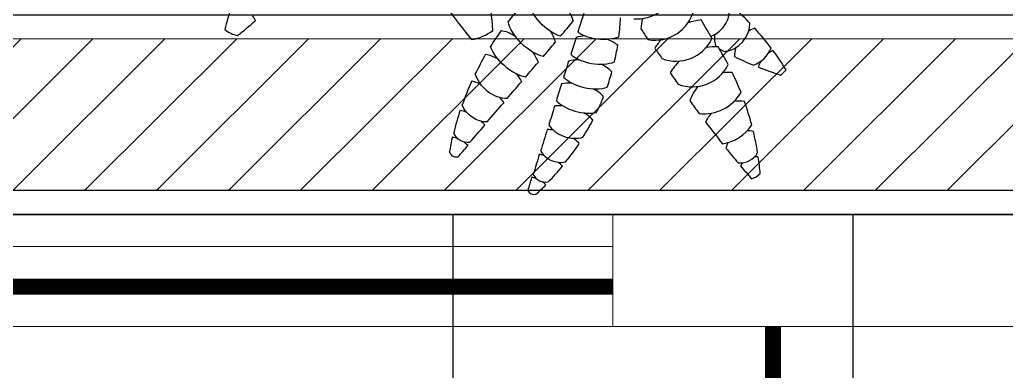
# Model space of a CAD drawing. Header units: millimetres. Extents: x -343543 to 400519, y -115663 to 104219.
# Drawn here: x -241014 to -240398, y 14492 to 14712 of the extents above; entities that cross this region are included whole.
import ezdxf
from ezdxf.xclip import XClip

# ---------------------------------------------------------------- set-up
doc = ezdxf.new("R2010")
doc.units = ezdxf.units.MM
doc.header["$XCLIPFRAME"] = 0
doc.linetypes.add("$0$02'TUONG Xay$0$HIDDEN", pattern=[0.375, 0.25, -0.125])
doc.linetypes.add('XREF MAT BANG TUONG XAY$0$CENTER', pattern=[50.8, 31.75, -6.35, 6.35, -6.35])
doc.layers.get('0').update_dxf_attribs({"color": 231, "lineweight": 0})
for name, color, linetype, lineweight in [('A-CLNG', 157, 'Continuous', 25), ('A-FLOR-PRTN', 161, 'Continuous', 9), ('A-OPEN', 20, 'Continuous', 9), ('A-PATT', 252, 'Continuous', 9), ('A-SYMBOLS', 10, 'Continuous', 13), ('fix lighting', 2, 'Continuous', 5), ('XREF MAT BANG TUONG XAY$0$01.Xref _MB T1$0$A-WALL-INT', 8, 'Continuous', 9), ('XREF MAT BANG TUONG XAY$0$A-FINE', 8, 'Continuous', 25), ('XREF MAT BANG TUONG XAY$0$A-GRID', 8, 'XREF MAT BANG TUONG XAY$0$CENTER', 15), ('XREF MAT BANG TUONG XAY$0$A-WALL-INT', 8, 'Continuous', 9)]:
    doc.layers.add(name, color=color, linetype=linetype, lineweight=lineweight)
doc.layers.add('fix lightting red', color=1, linetype='Continuous', lineweight=5, true_color=0xff0000)
for name, color, linetype in [('XREF MAT BANG NOI THAT$0$FF-Plants', 8, 'Continuous'), ('XREF MAT BANG TUONG XAY$0$A-FNSH', 8, 'Continuous'), ('XREF MAT BANG TUONG XAY$0$A-FURN', 8, 'Continuous'), ('XREF MAT BANG TUONG XAY$0$A-PATT', 8, 'Continuous')]:
    doc.layers.add(name, color=color, linetype=linetype)

# ---------------------------------------------------------------- blocks, each defined once
blk = doc.blocks.new('XREF MAT BANG TUONG XAY$0$00.xref_IKIGAI_Truc')
at = {"layer": 'XREF MAT BANG TUONG XAY$0$A-GRID', "color": 8, "ltscale": 20}
blk.add_lwpolyline([(-2907.53, 14700), (42750, 14700)], dxfattribs=at)
blk = doc.blocks.new('XREF MAT BANG TUONG XAY$0$xref_IKIGAI_Cot')
at = {"layer": 'XREF MAT BANG TUONG XAY$0$A-GRID', "color": 8, "ltscale": 20}
blk.add_lwpolyline([(-2907.53, 14700), (42750, 14700)], dxfattribs=at)
blk = doc.blocks.new('*U244')
at = {"layer": 'XREF MAT BANG TUONG XAY$0$A-PATT'}
h = blk.add_hatch(dxfattribs=at)
h.set_pattern_fill('ANSI31', color=8, scale=10)
h.set_pattern_definition([(45, (42836.782, -11178.564), (-22.45064, 22.45064), [])])
h.paths.add_polyline_path([(-38.7, 47.5), (7351.29, 47.5), (7351.29, -47.5), (-38.7, -47.5)])
at = {"layer": 'XREF MAT BANG TUONG XAY$0$A-WALL-INT', "color": 8}
blk.add_lwpolyline([(-38.7, 47.5), (7351.29, 47.5), (7351.29, -47.5), (-38.7, -47.5)], close=True, dxfattribs=at)
blk = doc.blocks.new('XREF MAT BANG NOI THAT$0$YLD.Studio-03-28')
at = {"layer": 'XREF MAT BANG NOI THAT$0$FF-Plants', "color": 8}
for centre, major_axis, ratio, start_param, end_param in [((126.93, 295.28), (154.05, 93.06), 1, 2.093129, 2.150944), ((-28.11, 370.05), (12.47, 1.38), 1, 1.147291, 1.658613), ((-720.71, 297.44), (696.05, 87.86), 1, -0.019775, -0.004764), ((126.93, 295.28), (179.26, 16.06), 1, 2.620889, 2.695191), ((-30.78, 359.39), (11.92, 3.92), 1, 0.563286, 1.731811), ((-28.13, 380.65), (7.38, 7.38), 1, 3.163446, 3.394357), ((-28.13, 380.65), (7.38, 7.38), 1, 4.211477, 4.434646), ((-720.71, 297.44), (-27.98, 701.02), 1, -1.525383, -1.508416), ((-31.22, 367.37), (9.85, 9.85), 1, 3.076455, 3.363905), ((126.93, 295.28), (161.17, 80.1), 1, 2.34786, 2.432422), ((-32.66, 330.92), (24.34, 7.22), 1, 0.822084, 1.709786), ((-31.22, 367.37), (9.85, 9.85), 1, 4.411154, 4.681391), ((-720.71, 297.44), (216.65, 667.29), 1, -1.201138, -1.176629), ((-31.83, 357.06), (23.56, 1.4), 1, 3.924663, 4.201909), ((97.05, 330.83), (176.44, 17.96), 1, 3.00218, 3.084607), ((-74.88, 320.05), (12.94, 12.94), 1, 0.82062, 1.078808), ((-251.37, 199.89), (-213.13, 68.28), 1, 4.051837, 4.11859), ((126.93, 295.28), (107.29, 144.5), 1, 1.995112, 2.070246), ((-37.22, 309.64), (25.59, 7.36), 1, 0.581757, 1.74589), ((-31.83, 357.06), (22.43, 7.35), 1, 4.620625, 4.910204), ((-720.71, 297.44), (-15.94, 701.4), 1, -1.561174, -1.547304), ((-77.5, 341.06), (12.94, 12.94), 1, 3.782735, 3.970709), ((-69.5, 305.96), (17.74, 4.46), 1, 1.070558, 1.93711), ((97.05, 330.83), (174.08, 33.9), 1, 3.005163, 3.095157), ((-77.5, 341.06), (12.94, 12.94), 1, 4.331164, 4.559334), ((-251.37, 199.89), (198.1, 104.13), 1, 0.044622, 0.102098), ((-39.65, 292.82), (24.2, 6.68), 1, 0.349234, 1.81552), ((126.93, 295.28), (127.26, 127.26), 1, 2.248166, 2.319436), ((-35.33, 339.62), (17.75, 17.75), 1, 3.237126, 3.475194), ((-35.33, 339.62), (24.87, 3.43), 1, -1.440259, -1.02539), ((113.3, 163.34), (-5.54, 152.77), 1, 0.097095, 0.15366), ((90.56, 310.2), (4.65, 2.84), 0.874189, -0.631907, 0.605204), ((-62.76, 290.25), (17.63, 4.89), 1, 0.843157, 2.259346), ((-73.48, 322.67), (12.94, 12.94), 1, 4.614517, 4.925034), ((111.07, 162.3), (-108.1, 108.1), 1, -0.487515, -0.393227), ((64.36, 297.58), (-7.76, 9.92), 0.800189, 3.860592, 5.342894), ((112.08, 162.81), (-49.51, 144.63), 1, -0.132709, -0.045878), ((78.73, 305.04), (-7.5, 12.73), 0.490947, 0.941091, 1.224771), ((78.73, 305.04), (-8.66, 1.18), 0.959793, 3.11439, 4.439794), ((90.56, 310.2), (-4.8, 8.15), 0.490947, 0.894952, 1.248419), ((-3506.28, 4685.53), (4396.41, 3576.45), 1, -1.566496, -1.564955), ((-73.48, 322.67), (12.94, 12.94), 1, 3.653835, 3.878467), ((-251.37, 199.89), (-106.67, 196.75), 1, 4.695684, 4.712949), ((-40.21, 273.86), (24.18, 6.74), 1, 0.34663, 1.812916), ((-720.71, 297.44), (4.17, 701.56), 1, -1.563026, -1.550692), ((64.36, 297.58), (-9.68, 14.44), 0.490947, 0.847911, 1.176828), ((-3507.5, 4685.01), (-3612.43, 4366.89), 1, 3.135264, 3.137574), ((90.56, 310.2), (-4.8, 8.15), 0.490947, 1.706256, 2.018765), ((97.05, 330.83), (-24.91, 175.59), 1, 1.600203, 1.670446), ((-57.01, 276.13), (17.51, 5.3), 1, 1.041301, 2.442574), ((-69.5, 305.96), (18.03, 3.11), 1, -0.858259, -0.431968), ((-33.47, 327.58), (-31.96, 4.13), 1, 1.051212, 1.280295), ((-33.47, 327.58), (30.91, 9.1), 1, 4.595233, 4.887164), ((110.16, 161.69), (-108.1, 108.1), 1, -0.371224, -0.289813), ((49.87, 288.97), (-10.5, 13.85), 0.490947, 0.705769, 1.183947), ((49.87, 288.97), (-9.31, 11.6), 0.671515, 3.780069, 5.510321), ((78.73, 305.04), (-7.5, 12.73), 0.490947, 1.899231, 2.110255), ((126.37, 276.32), (160.28, 81.86), 1, 2.561375, 2.637785), ((110.16, 161.69), (140.84, 59.44), 1, 1.700812, 1.771763), ((36.77, 280.2), (-11.29, 13.22), 0.490947, 3.820292, 5.530953), ((-3508.52, 4684.49), (-3637.95, 4345.65), 1, 3.126715, 3.12923), ((-721.27, 278.48), (6.11, 701.55), 1, -1.559332, -1.54792), ((110.16, 161.69), (-135.48, 70.83), 1, -0.447445, -0.381296), ((24.2, 270.68), (-12.04, 12.54), 0.490947, 3.745574, 5.607066), ((36.77, 280.2), (-11.29, 13.22), 0.490947, 0.612122, 1.183947), ((64.36, 297.58), (-9.68, 14.44), 0.490947, 1.965112, 2.204238), ((-34.83, 318.83), (38.3, 15.42), 1, 3.860214, 4.06393), ((-36.53, 255.61), (24.13, 6.93), 1, 0.525946, 2.02247), ((-34.83, 318.83), (39.33, 12.58), 1, 4.615045, 4.778236), ((24.2, 270.68), (-12.04, 12.54), 0.490947, 0.587277, 1.183947), ((49.87, 288.97), (-10.5, 13.85), 0.490947, 1.989445, 2.346129), ((-3509.43, 4683.88), (4426, 3539.76), 1, -1.56581, -1.563625), ((-720.63, 285.06), (47.67, 699.96), 1, -1.530529, -1.51896), ((110.16, 161.69), (122.85, 90.99), 1, 1.683103, 1.75189), ((12.21, 260.44), (-12.75, 11.82), 0.490947, 3.756496, 5.600887), ((-3509.43, 4683.88), (-3727.07, 4269.46), 1, 3.100959, 3.102883), ((-34.53, 238.25), (24.11, 6.98), 1, 0.623023, 1.976347), ((-39.57, 280.44), (17.75, 17.75), 1, 4.607864, 4.865684), ((12.21, 260.44), (-12.75, 11.82), 0.490947, 0.644013, 1.183947), ((36.77, 280.2), (-11.29, 13.22), 0.490947, 1.989445, 2.434591), ((1735.19, -5818.21), (6085.55, 1618.54), 1, 1.570168, 1.571709), ((110.16, 161.69), (137.81, 66.16), 1, 1.97756, 2.055063), ((0.84, 249.53), (-13.41, 11.06), 0.490947, 3.843286, 5.522008), ((24.2, 270.68), (-12.04, 12.54), 0.490947, 1.989445, 2.449387), ((-3509.43, 4683.88), (4624.03, 3276.85), 1, -1.51289, -1.511066), ((1732.81, -5819.56), (6080.13, 1638.78), 1, 1.570977, 1.573492), ((1733.93, -5818.97), (6080.08, 1638.94), 1, 1.568463, 1.570774), ((-0.63, 379.26), (142.85, 91.9), 1, -1.384301, -1.327735), ((-3509.43, 4683.88), (4666.78, 3215.67), 1, -1.502458, -1.500526), ((1731.66, -5819.98), (-1615.59, 6086.33), 1, 0.006845, 0.00903), ((-1.9, 378.5), (-165.87, 36.57), 1, 2.451966, 2.538798), ((12.21, 260.44), (-12.75, 11.82), 0.490947, 1.989445, 2.378033), ((1731.66, -5819.98), (-1657.99, 6074.92), 1, 0.002676, 0.0046), ((-3509.43, 4683.88), (-3616.54, 4363.48), 1, 3.118357, 3.120569), ((1731.66, -5819.98), (6068.37, 1681.78), 1, 1.574905, 1.576837), ((1731.66, -5819.98), (-1740.97, 6051.66), 1, -0.008287, -0.006463), ((-3.02, 377.92), (155.04, 69.38), 1, -1.435677, -1.341389), ((-4.16, 377.5), (162.71, 48.75), 1, -1.409424, -1.328013), ((-4.16, 377.5), (166.05, 35.75), 1, -1.435097, -1.364146), ((-4.16, 377.5), (164.77, 41.25), 1, 4.707412, 4.773561), ((526.07, -46.66), (-534.41, 43.59), 1, -0.428061, -0.382463), ((59.69, 184.07), (29.02, 10.35), 1, 0.808688, 1.28377), ((-210.33, 182.27), (274.76, 72.47), 1, -0.238473, -0.152339), ((192.02, 124.28), (10.36, 10.36), 1, 2.177455, 2.408366), ((212.26, -123.41), (123.87, 220.24), 1, 0.592112, 0.649927), ((179.63, 116.05), (17.05, 4.43), 1, 0.017414, 0.528736), ((-442.18, 870.59), (-725.84, 665.89), 1, 3.003743, 3.018754)]:
    blk.add_ellipse(centre, major_axis=major_axis, ratio=ratio, start_param=start_param, end_param=end_param, dxfattribs=at)
at = {"layer": 'XREF MAT BANG NOI THAT$0$FF-Plants', "color": 8, "extrusion": (0, 0, -1)}
for centre, major_axis, ratio, start_param, end_param in [((117.18, 263.57), (-4.24, 9.61), 0.490947, -1.435337, -1.122828), ((117.18, 263.57), (5.58, 2.35), 0.874189, -0.631907, 0.605204), ((88.81, 248.1), (-3.93, 13.43), 0.800189, 0.718999, 2.201301), ((104.86, 256.22), (-6.63, 15.02), 0.490947, -1.242361, -1.031338), ((104.86, 256.22), (4.54, 8.58), 0.959793, -0.027203, 1.298201), ((71.64, 240.59), (-4.43, 15.92), 0.671515, 0.638476, 2.368728), ((88.81, 248.1), (-6.76, 18.09), 0.490947, -1.176481, -0.937354), ((117.18, 263.57), (-4.24, 9.61), 0.490947, 4.036545, 4.390012), ((55.24, 234.46), (-4.61, 18.76), 0.490947, -1.152148, -0.707001), ((55.24, 234.46), (-4.61, 18.76), 0.490947, 0.678699, 2.38936), ((71.64, 240.59), (-5.7, 18.46), 0.490947, -1.152148, -0.795463), ((104.86, 256.22), (-6.63, 15.02), 0.490947, 4.082683, 4.366363), ((21.5, 225.1), (-2.41, 19.16), 0.490947, 0.614903, 2.459294), ((38.5, 229.29), (-3.52, 18.99), 0.490947, -1.152148, -0.692206), ((38.5, 229.29), (-3.52, 18.99), 0.490947, 0.603982, 2.465473), ((21.5, 225.1), (-2.41, 19.16), 0.490947, -1.152148, -0.763559), ((88.81, 248.1), (-6.76, 18.09), 0.490947, 3.989504, 4.318421), ((71.64, 240.59), (-5.7, 18.46), 0.490947, 3.847362, 4.32554), ((55.24, 234.46), (-4.61, 18.76), 0.490947, 3.753714, 4.32554)]:
    blk.add_ellipse(centre, major_axis=major_axis, ratio=ratio, start_param=start_param, end_param=end_param, dxfattribs=at)
blk = doc.blocks.new('XREF MAT BANG NOI THAT')
at = {"color": 8, "rotation": 213.9419082109779}
blk.add_blockref('XREF MAT BANG NOI THAT$0$YLD.Studio-03-28', (22063.23, 14915.79), dxfattribs=at)
blk = doc.blocks.new('01.Xref _MB T1')
at = {"layer": 'XREF MAT BANG TUONG XAY$0$01.Xref _MB T1$0$A-WALL-INT', "color": 8}
for points in [[(22210.00141, 14520), (23280.00176, 14520), (23280.00176, 14590), (22210.00141, 14590)], [(21675.00141, 14570), (22210.00141, 14570), (22210.00141, 14520), (21675.00141, 14520)]]:
    blk.add_lwpolyline(points, close=True, dxfattribs=at)
at = {"layer": 'XREF MAT BANG TUONG XAY$0$A-FINE', "color": 8}
blk.add_lwpolyline([(16190, 9604.99999), (23810.00141, 9604.99999), (23810.00141, 14605), (16190, 14605)], close=True, dxfattribs=at)
at = {"layer": 'XREF MAT BANG TUONG XAY$0$A-FNSH', "color": 8, "elevation": 0}
blk.add_lwpolyline([(20000.00534, 14715), (24084.99201, 14714.99991), (24084.99201, 14589.99991), (23920.00144, 14589.99991), (23919.99295, 12469.99987), (23795.00988, 12470.00001), (23795.01837, 14284.99953), (23680.01114, 14284.99599), (23680.00176, 14590), (20000.00529, 14590)], dxfattribs=at)
at = {"layer": 'XREF MAT BANG TUONG XAY$0$A-FURN', "color": 8}
for p, q in [((22110.00141, 14590), (22110.00141, 9619.99999)), ((22360.00141, 14590), (22360.00141, 9619.99999))]:
    blk.add_line(p, q, dxfattribs=at)
at = {"color": 8}
blk.add_blockref('XREF MAT BANG TUONG XAY$0$00.xref_IKIGAI_Truc', (0.00011, 0), dxfattribs=at)
ref = blk.add_blockref('XREF MAT BANG TUONG XAY$0$xref_IKIGAI_Cot', (-0.00927, -0.00001), dxfattribs=at)
XClip(ref).set_block_clipping_path([(-1610.3425959283, -2225.6693134198), (41829.1295208634, 21555.8819575264)])
at = {"layer": 'XREF MAT BANG TUONG XAY$0$A-FURN', "color": 8}
blk.add_blockref('*U244', (16343.69831, 14652.50058), dxfattribs=at)
at = {"layer": 'A-PATT', "color": 8}
blk.add_blockref('XREF MAT BANG NOI THAT', (0, 0), dxfattribs=at)
blk = doc.blocks.new('DenSanTuongT1Ikigai')
at = {"layer": 'fix lighting', "color": 5, "linetype": "$0$02'TUONG Xay$0$HIDDEN", "ltscale": 500, "true_color": 0x0000ff, "const_width": 10}
blk.add_lwpolyline([(17790, 14545), (22210, 14545)], dxfattribs=at)
at = {"layer": 'fix lightting red', "color": 1, "linetype": "$0$02'TUONG Xay$0$HIDDEN", "ltscale": 500, "true_color": 0xff0000, "const_width": 10}
blk.add_lwpolyline([(22310, 9690), (22310, 14520)], dxfattribs=at)

msp = doc.modelspace()

# ---------------------------------------------------------------- block references
at = {"layer": 'A-SYMBOLS'}
msp.add_blockref('01.Xref _MB T1', (-262854.02, 0), dxfattribs=at)

# ---------------------------------------------------------------- next in the draw order: linework, layer by layer
at = {"layer": 'A-CLNG', "color": 251, "elevation": 0}
msp.add_lwpolyline([(-246534.03, 14590), (-239174.02, 14590), (-239174.02, 14475), (-246534.03, 14475)], close=True, dxfattribs=at)
at = {"layer": 'A-OPEN', "color": 251}
msp.add_lwpolyline([(-246534.03, 14475), (-239174.02, 14475), (-239174.02, 14590), (-246534.03, 14590)], close=True, dxfattribs=at)

# ---------------------------------------------------------------- next in the draw order: block references
at = {"layer": 'A-FLOR-PRTN'}
msp.add_blockref('DenSanTuongT1Ikigai', (-262854.02, 0), dxfattribs=at)

doc.saveas('drawing.dxf')
